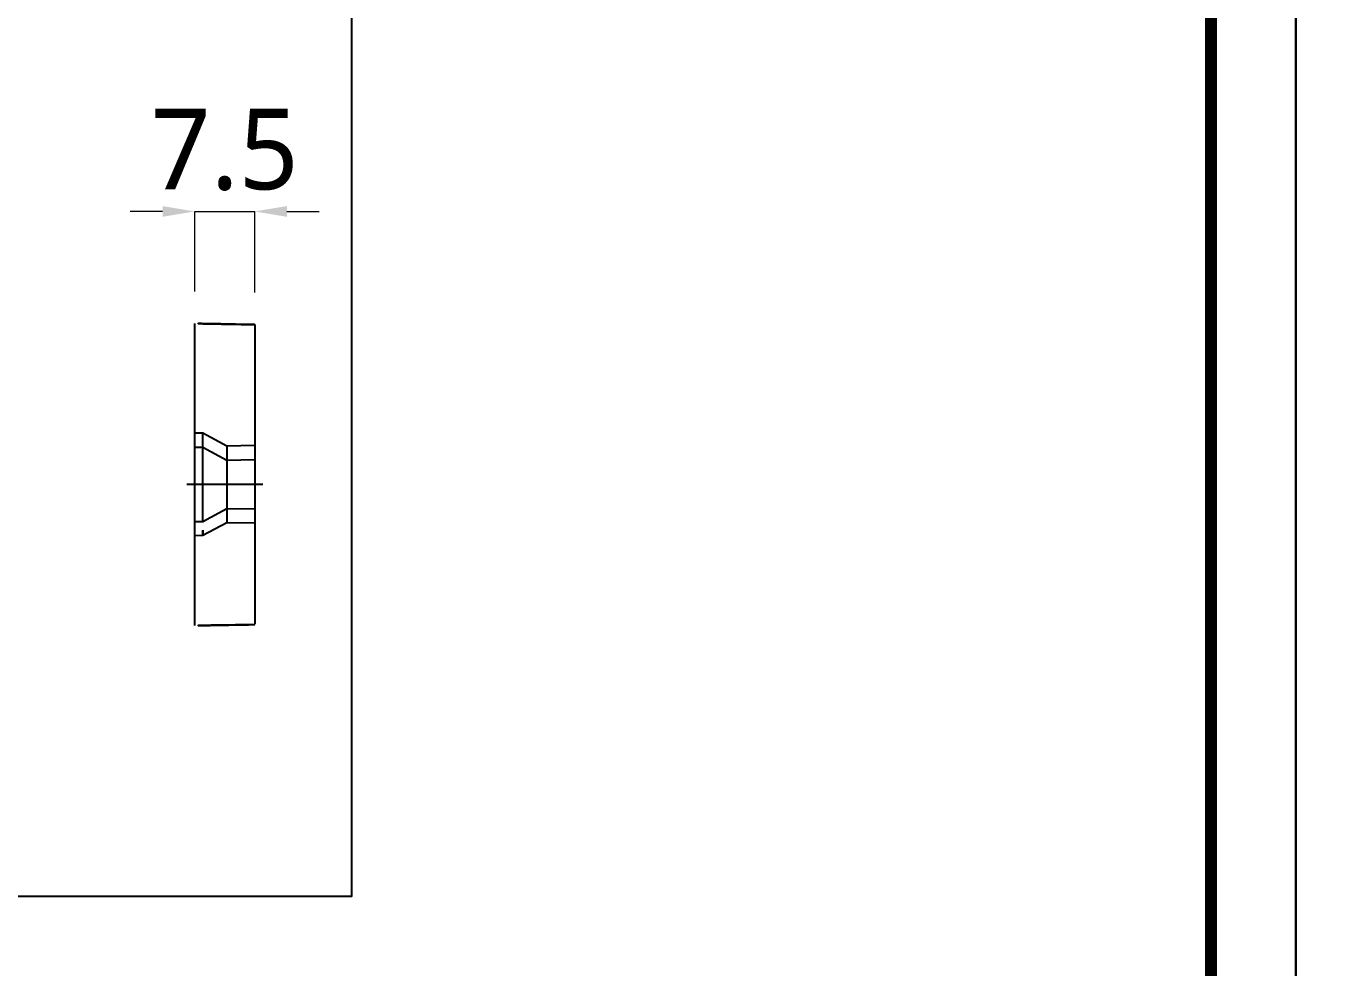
# Model space of a CAD drawing. Extents: x 16296675745 to 16296677481, y -37409619395 to -37409618123.
# Drawn here: x 16296676320.2 to 16296676482.7, y -37409618944 to -37409618827.1 of the extents above; entities that cross this region are included whole.
import ezdxf

# ---------------------------------------------------------------- set-up
doc = ezdxf.new("R2010")
doc.units = 0
doc.header["$LTSCALE"] = 10
doc.header["$MEASUREMENT"] = 0
doc.header["$PDMODE"] = 3
doc.header["$PDSIZE"] = -10
doc.linetypes.add('CENTER', pattern=[2, 1.25, -0.25, 0.25, -0.25])
doc.linetypes.add('HIDDEN2', pattern=[4.7625, 3.175, -1.5875])
doc.layers.get('0').update_dxf_attribs({"linetype": 'CONTINUOUS'})
doc.layers.get('DEFPOINTS').update_dxf_attribs({"linetype": 'CONTINUOUS'})
doc.layers.add('1', color=7, linetype='CONTINUOUS')
doc.layers.add('BODY', color=7, linetype='CONTINUOUS')
doc.styles.add('Daelim Dimension', font='')
doc.styles.get('Daelim Dimension').set_extended_font_data('NanumGothic')
doc.dimstyles.new('DEFAULT', dxfattribs={"dimscale": 2, "dimtxt": 2, "dimasz": 2, "dimexe": 0, "dimexo": 2, "dimgap": 1, "dimtad": 1, "dimdec": 1, "dimzin": 9, "dimdsep": 46, "dimtxsty": 'Daelim Dimension', "dimcen": 0.5, "dimclrd": 252, "dimclre": 252, "dimclrt": 3, "dimadec": 1, "dimazin": 0, "dimtfac": 1, "dimtdec": 1, "dimtix": 1, "dimtmove": 0, "dimatfit": 3, "dimfxl": 1, "dimtolj": 1, "dimtzin": 1, "dimlwd": 9, "dimlwe": 9, "dimarcsym": 0})

# ---------------------------------------------------------------- blocks, each defined once
blk = doc.blocks.new('*D27')
at = {"color": 5, "lineweight": 9, "ltscale": 0.5, "transparency": 16777216}
for p, q in [((16296676337.098539, -37409618850.072723), (16296676333.098539, -37409618850.072723)), ((16296676341.098539, -37409618859.991913), (16296676341.098539, -37409618850.072723)), ((16296676341.098539, -37409618850.072723), (16296676348.54854, -37409618850.072723)), ((16296676348.54854, -37409618860.114738), (16296676348.54854, -37409618850.072723)), ((16296676352.54854, -37409618850.072723), (16296676356.54854, -37409618850.072723))]:
    blk.add_line(p, q, dxfattribs=at)
at = {"color": 5, "ltscale": 0.5, "transparency": 16777216}
for points in [[(16296676337.098539, -37409618849.406059), (16296676337.098539, -37409618850.739388), (16296676341.098539, -37409618850.072723)], [(16296676352.54854, -37409618849.406059), (16296676352.54854, -37409618850.739388), (16296676348.54854, -37409618850.072723)]]:
    blk.add_solid(points, dxfattribs=at)
at = {"layer": 'DEFPOINTS', "color": 0, "ltscale": 0.5, "transparency": 16777216}
for p in [(16296676348.54854, -37409618850.072723), (16296676341.098539, -37409618863.991913), (16296676348.54854, -37409618864.114738)]:
    blk.add_point(p, dxfattribs=at)
at = {"color": 7, "ltscale": 0.5, "transparency": 16777216, "insert": (16296676344.82354, -37409618842.428947), "char_height": 10, "attachment_point": 5, "style": 'Daelim Dimension'}
blk.add_mtext('\\A1;7.5', dxfattribs=at)

msp = doc.modelspace()

# ---------------------------------------------------------------- linework, layer by layer
at = {"color": 1, "linetype": 'CENTER'}
msp.add_line((16296676349.54854, -37409618883.983543), (16296676340.098539, -37409618883.983543), dxfattribs=at)
at = {"ltscale": 0.5}
for points in [[(16296675826.83497, -37409619187.177101), (16296676477.83497, -37409619187.177101), (16296676477.83497, -37409618710.177101), (16296675826.83497, -37409618710.177101)], [(16296676477.834841, -37409619187.177101), (16296677128.834841, -37409619187.177101), (16296677128.834841, -37409618710.177101), (16296676477.834841, -37409618710.177101)]]:
    msp.add_lwpolyline(points, close=True, dxfattribs=at)
at = {"color": 5, "linetype": 'ByBlock', "lineweight": 200, "const_width": 1.5}
msp.add_lwpolyline([(16296675837.303169, -37409619166.75238), (16296676467.303169, -37409619166.75238), (16296676467.303169, -37409618721.25238), (16296675837.303169, -37409618721.25238)], close=True, dxfattribs=at)
at = {"layer": '1'}
msp.add_lwpolyline([(16296676205.56307, -37409618762.96463), (16296676360.586189, -37409618762.96463), (16296676360.586189, -37409618935.12352), (16296676205.56307, -37409618935.12352)], close=True, dxfattribs=at)
at = {"layer": 'BODY'}
for p, q in [((16296676341.098539, -37409618901.477501), (16296676341.098539, -37409618863.991913)), ((16296676348.54854, -37409618864.114738), (16296676348.54854, -37409618901.292389))]:
    msp.add_line(p, q, dxfattribs=at)
at = {"layer": 'BODY', "linetype": 'HIDDEN2'}
for p, q in [((16296676342.114479, -37409618877.615021), (16296676341.10008, -37409618877.589104)), ((16296676345.098539, -37409618879.206528), (16296676342.114479, -37409618877.615021)), ((16296676342.098539, -37409618888.583527), (16296676342.098539, -37409618877.683296)), ((16296676345.098539, -37409618879.256607), (16296676345.09853, -37409618888.648308)), ((16296676348.547131, -37409618879.146332), (16296676345.098539, -37409618879.206528)), ((16296676342.098539, -37409618879.383537), (16296676341.10009, -37409618879.366096)), ((16296676345.098539, -37409618880.983543), (16296676342.098539, -37409618879.383537)), ((16296676348.548189, -37409618880.923317), (16296676345.098539, -37409618880.983543)), ((16296676345.098539, -37409618886.983543), (16296676342.098539, -37409618888.583527)), ((16296676348.54854, -37409618887.043747), (16296676345.098539, -37409618886.983543)), ((16296676342.098539, -37409618888.583527), (16296676341.10009, -37409618888.600967)), ((16296676345.098539, -37409618888.70652), (16296676342.11462, -37409618890.297943)), ((16296676348.547131, -37409618888.766724), (16296676345.098539, -37409618888.70652)), ((16296676342.11462, -37409618890.297943), (16296676341.098539, -37409618890.323967))]:
    msp.add_line(p, q, dxfattribs=at)
at = {"layer": 'BODY'}
for points in [[(16296676348.54854, -37409618864.114738), (16296676344.823601, -37409618864.049713), (16296676341.098669, -37409618863.984703)], [(16296676348.54854, -37409618901.354652), (16296676344.82354, -37409618901.419678), (16296676341.098539, -37409618901.484703)]]:
    msp.add_open_spline(points, degree=2, dxfattribs=at)
at = {"layer": 'BODY', "linetype": 'HIDDEN2'}
msp.add_open_spline([(16296676342.098539, -37409618890.22908), (16296676342.098539, -37409618890.33416), (16296676342.098539, -37409618889.797829), (16296676342.098539, -37409618889.139473), (16296676342.098539, -37409618888.583527)], degree=3, knots=[0, 0, 0, 0, 0.077436747, 1.8004217449, 1.8004217449, 1.8004217449, 1.8004217449], dxfattribs=at)

# ---------------------------------------------------------------- dimensions: what is measured, and where the dimension line sits
at = {"ltscale": 0.5}
dim = msp.add_linear_dim(base=(16296676348.54854, -37409618850.072723), p1=(16296676341.098539, -37409618863.991913), p2=(16296676348.54854, -37409618864.114738), dimstyle='DEFAULT', override={"dimtxt": 5, "dimclrd": 5, "dimclre": 5, "dimclrt": 7}, dxfattribs=at)
dim.commit()
dim.dimension.update_dxf_attribs({"geometry": '*D27', "text_midpoint": (16296676344.82354, -37409618842.428947)})

doc.saveas('drawing.dxf')
